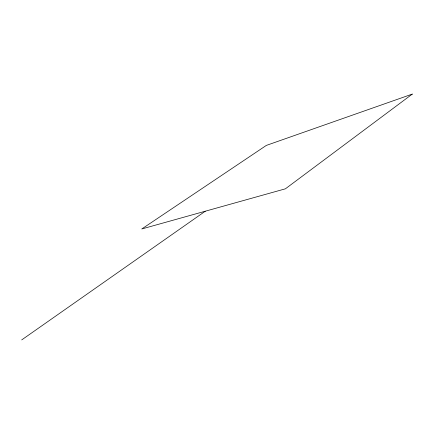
<?xml version="1.0" encoding="UTF-8"?>
<svg xmlns="http://www.w3.org/2000/svg" width="434" height="434" viewBox="0 0 434 434"><rect width="100%" height="100%" fill="white"/><g stroke="black" fill="none" stroke-linecap="round" stroke-linejoin="round"><path stroke-width="0.65" d="M21.7 339.909L205.304 211.206M412.3 94.091L285.398 188.817L141.761 228.973L266.346 145.406L412.3 94.091"/></g></svg>
